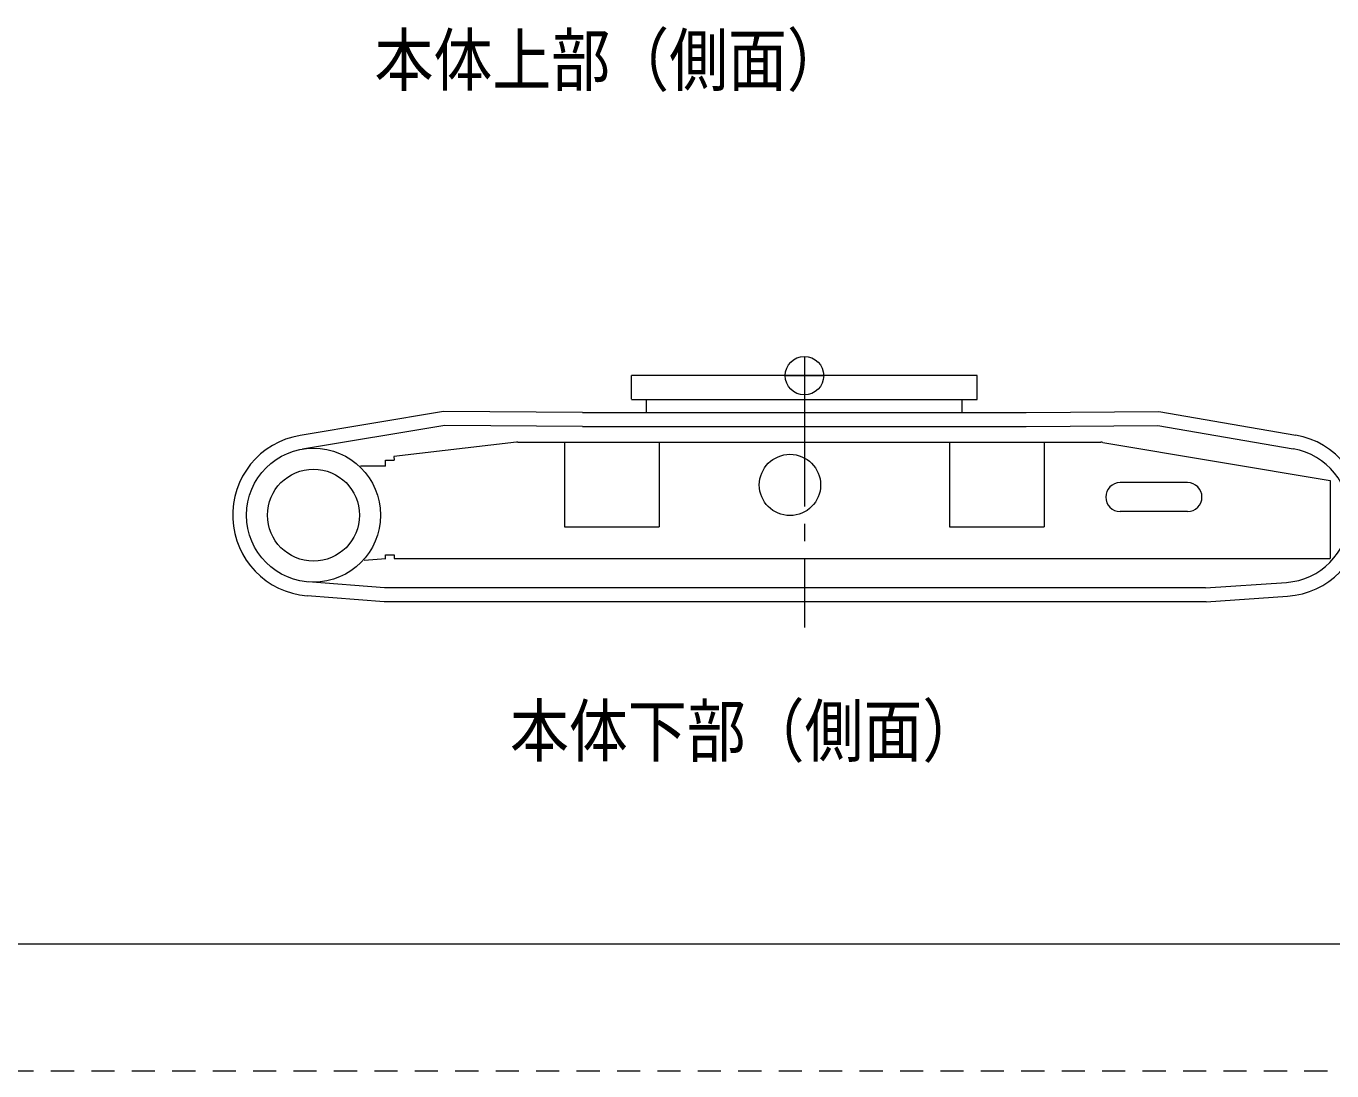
# Model space of a CAD drawing. Units: millimetres on the paper. Extents: x -420 to 420, y -297 to 297.
# Drawn here: x -352.7 to -239.6, y -297 to -206.5 of the extents above; entities that cross this region are included whole.
import ezdxf
from ezdxf.enums import TextEntityAlignment as Align

# ---------------------------------------------------------------- set-up
doc = ezdxf.new("R2010")
doc.units = ezdxf.units.MM
doc.linetypes.add('USER1', pattern=[3.5, 2, -1.5])
doc.linetypes.add('USER2', pattern=[17.5, 13, -1.5, 1.5, -1.5])
doc.layers.add('0-0_0', color=7, linetype='Continuous', lineweight=18)
doc.layers.add('0-1_1', color=7, linetype='Continuous', lineweight=18)
doc.styles.add('ＭＳ ゴシック', font='')
doc.styles.get('ＭＳ ゴシック').set_extended_font_data('MS Gothic')

msp = doc.modelspace()

# ---------------------------------------------------------------- linework, layer by layer
at = {"layer": '0-0_0', "color": 3, "linetype": 'USER2'}
for p, q in [((-285.276, -235.12), (-285.276, -258.587)), ((-286.943, -236.787), (-283.61, -236.787))]:
    msp.add_line(p, q, dxfattribs=at)
at = {"layer": '0-0_0'}
for p, q in [((-300.243, -238.837), (-300.243, -236.787)), ((-270.31, -236.787), (-300.243, -236.787)), ((-270.31, -238.837), (-270.31, -236.787)), ((-270.332, -238.87), (-300.243, -238.87)), ((-298.943, -239.987), (-298.943, -238.87)), ((-271.627, -239.987), (-271.627, -238.87)), ((-270.343, -238.87), (-270.31, -238.837)), ((-316.507, -239.894), (-328.927, -241.965)), ((-304.478, -239.987), (-316.507, -239.894)), ((-304.478, -239.987), (-266.074, -239.987)), ((-266.074, -239.987), (-254.598, -239.899)), ((-254.598, -239.899), (-242.75, -241.939)), ((-304.483, -241.187), (-266.07, -241.187)), ((-266.07, -241.187), (-254.696, -241.099)), ((-254.696, -241.099), (-242.954, -243.121)), ((-310.201, -242.561), (-320.814, -243.79)), ((-310.071, -242.553), (-259.622, -242.553)), ((-306.043, -242.553), (-306.043, -249.87)), ((-297.843, -242.553), (-297.843, -249.87)), ((-272.71, -242.553), (-272.71, -249.87)), ((-264.51, -242.553), (-264.51, -249.87)), ((-259.434, -242.569), (-239.777, -245.87)), ((-321.526, -244.12), (-320.776, -244.12)), ((-321.526, -244.637), (-321.526, -244.12)), ((-320.814, -243.79), (-320.776, -244.12)), ((-321.526, -244.637), (-323.712, -244.637)), ((-252.11, -246.053), (-257.943, -246.053)), ((-239.777, -245.87), (-239.777, -252.637)), ((-252.11, -248.553), (-257.943, -248.553)), ((-306.043, -249.87), (-297.843, -249.87)), ((-272.71, -249.87), (-264.51, -249.87)), ((-323.384, -252.775), (-321.525, -252.637)), ((-321.526, -252.637), (-321.526, -252.303)), ((-321.526, -252.303), (-320.776, -252.303)), ((-320.776, -252.303), (-320.776, -252.637)), ((-320.776, -252.637), (-247.112, -252.637)), ((-248.712, -252.637), (-239.777, -252.637)), ((-321.615, -255.17), (-328.228, -254.652)), ((-250.544, -255.17), (-321.615, -255.17)), ((-250.544, -255.17), (-243.544, -254.69)), ((-321.662, -256.37), (-328.322, -255.848)), ((-250.502, -256.37), (-321.662, -256.37)), ((-250.502, -256.37), (-243.462, -255.887))]:
    msp.add_line(p, q, dxfattribs=at)
msp.add_lwpolyline([(-304.483, -241.187), (-316.412, -241.095), (-328.729, -243.149)], dxfattribs=at)
for centre, radius in [((-285.276, -236.787), 1.667), ((-327.775, -248.87), 5.8), ((-286.526, -246.253), 2.654), ((-327.775, -248.87), 3.983)]:
    msp.add_circle(centre, radius, dxfattribs=at)
for centre, radius, start, end in [((-327.775, -248.87), 7, 99.46683, 265.52259), ((-310.071, -243.687), 1.133, 90, 96.60876), ((-259.622, -243.687), 1.133, 80.46758, 90), ((-243.944, -248.87), 7.033, 273.92563, 80.23061), ((-243.944, -248.87), 5.833, 273.92564, 80.23055), ((-257.943, -247.303), 1.25, 90, 270), ((-252.11, -247.303), 1.25, 270, 90)]:
    msp.add_arc(centre, radius, start, end, dxfattribs=at)
at = {"layer": '0-1_1'}
msp.add_line((-411.5, -286), (411.5, -286), dxfattribs=at)
at = {"layer": '0-1_1', "linetype": 'USER1'}
msp.add_line((-420.5, -297), (420.5, -297), dxfattribs=at)

# ---------------------------------------------------------------- texts
at = {"layer": '0-0_0', "style": 'ＭＳ ゴシック', "width": 0.85}
for s, p in [('本体上部（側面）', (-322.488, -212.97)), ('本体下部（側面）', (-310.764, -271.071))]:
    msp.add_text(s, height=4.399, dxfattribs=at).set_placement(p, align=Align.BOTTOM_LEFT)

doc.saveas('drawing.dxf')
